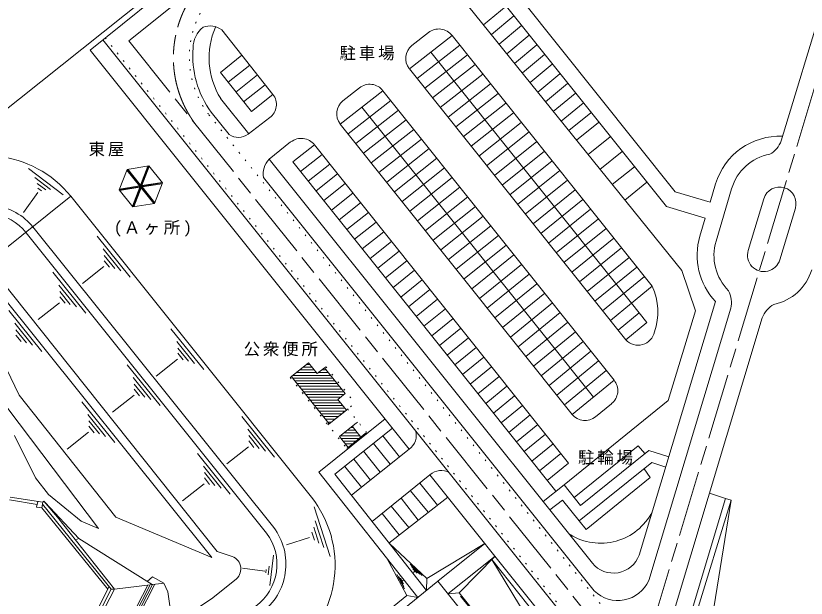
# Model space of a CAD drawing. Units: millimetres, scale not verified. Extents: x 23166 to 580729, y 12886 to 403886.
# Drawn here: x 115866 to 259751, y 161638 to 267720 of the extents above; entities that cross this region are included whole.
import ezdxf

# ---------------------------------------------------------------- set-up
doc = ezdxf.new("R2010")
doc.units = ezdxf.units.MM
doc.header["$LTSCALE"] = 1000
doc.linetypes.add('CHAIN', pattern=[18.5, 12, -1.5, 3.5, -1.5])
doc.linetypes.add('DOTTED', pattern=[1.75, 0.25, -1.5])
doc.layers.add('_2-7_', color=7, linetype='Continuous')
for name, color, linetype, lineweight in [('建物', 4, 'Continuous', 5), ('法', 7, 'Continuous', 5), ('法-2', 4, 'Continuous', 5), ('道路', 4, 'Continuous', 5), ('ｸﾞﾗﾝﾄﾞ', 3, 'Continuous', 5)]:
    doc.layers.add(name, color=color, linetype=linetype, lineweight=lineweight)
doc.styles.add('ＭＳ ゴシック', font='')
doc.styles.get('ＭＳ ゴシック').set_extended_font_data('MS Gothic')

msp = doc.modelspace()

# ---------------------------------------------------------------- linework, layer by layer
at = {"layer": '建物', "color": 6, "lineweight": 20}
for p, q in [((136109, 239753), (140060, 240379)), ((138589, 236882), (139923, 240357)), ((140060, 240379), (142577, 237270)), ((136109, 239753), (134676, 236019)), ((136060, 239624), (138403, 236730)), ((136246, 239775), (138589, 236882)), ((138813, 236796), (140147, 240271)), ((134676, 236019), (137193, 232910)), ((138403, 236730), (134726, 236148)), ((138440, 236493), (134763, 235911)), ((138440, 236493), (137106, 233018)), ((138664, 236407), (137330, 232932)), ((138452, 236860), (138353, 236601)), ((138527, 236386), (138353, 236601)), ((138452, 236860), (138726, 236903)), ((138527, 236386), (138801, 236429)), ((138664, 236407), (141007, 233514)), ((138900, 236688), (138726, 236903)), ((138900, 236688), (138801, 236429)), ((138813, 236796), (142490, 237378)), ((138851, 236558), (142528, 237141)), ((138851, 236558), (141194, 233665)), ((142577, 237270), (141144, 233536)), ((137193, 232910), (141144, 233536))]:
    msp.add_line(p, q, dxfattribs=at)
at = {"layer": '建物'}
for p, q in [((140060, 240379), (138627, 236644)), ((136109, 239753), (141144, 233536)), ((136109, 239753), (141144, 233536)), ((134676, 236019), (138627, 236644)), ((138627, 236644), (137193, 232910)), ((138389, 236747), (138382, 236727)), ((138420, 236490), (138433, 236474)), ((138576, 236898), (138597, 236901)), ((138627, 236644), (142577, 237270)), ((138657, 236388), (138677, 236391)), ((138821, 236815), (138834, 236799)), ((138871, 236562), (138864, 236542)), ((167583, 203229), (170182, 203229)), ((168208, 203729), (169782, 203729)), ((168834, 204229), (169382, 204229)), ((171586, 203229), (172384, 203229)), ((166260, 201729), (173584, 201729)), ((166332, 202229), (173184, 202229)), ((166958, 202729), (170582, 202729)), ((170961, 202729), (172784, 202729)), ((166683, 201229), (173983, 201229)), ((167059, 200729), (174383, 200729)), ((167459, 200229), (174783, 200229)), ((167859, 199729), (175183, 199729)), ((168259, 199229), (175583, 199229)), ((168659, 198729), (175566, 198729)), ((169058, 198229), (174941, 198229)), ((169458, 197729), (174580, 197729)), ((169858, 197229), (174980, 197229)), ((170258, 196729), (175379, 196729)), ((170658, 196229), (175779, 196229)), ((171057, 195729), (175817, 195729)), ((171457, 195229), (175192, 195229)), ((171857, 194729), (174567, 194729)), ((172257, 194229), (173941, 194229)), ((172657, 193729), (173316, 193729)), ((175619, 191729), (178097, 191729)), ((176244, 192229), (177697, 192229)), ((176869, 192729), (177297, 192729)), ((174993, 191229), (178497, 191229)), ((175055, 190729), (178371, 190729)), ((175455, 190229), (177746, 190229)), ((175855, 189729), (177121, 189729)), ((176255, 189229), (176495, 189229))]:
    msp.add_line(p, q, dxfattribs=at)
at = {"layer": '建物', "color": 2}
for p, q in [((166044, 201999), (169168, 204497)), ((169168, 204497), (170730, 202544)), ((170730, 202544), (172073, 203618)), ((172073, 203618), (175820, 198932)), ((166044, 201999), (166669, 201218)), ((166669, 201218), (172914, 193407)), ((175820, 198932), (174477, 197858)), ((176038, 195905), (174477, 197858)), ((172914, 193407), (176038, 195905)), ((174787, 191064), (177911, 193562)), ((177130, 192938), (178692, 190985)), ((176349, 189112), (179473, 191610)), ((174787, 191064), (176349, 189112))]:
    msp.add_line(p, q, dxfattribs=at)
at = {"layer": '建物', "color": 7, "linetype": 'DOTTED'}
for p, q in [((172307, 203806), (172073, 203618)), ((172307, 203806), (177616, 197167)), ((166044, 201999), (165810, 201811)), ((165810, 201811), (176114, 188924)), ((172680, 193220), (177616, 197167)), ((176038, 195905), (176304, 196118)), ((179727, 191813), (176292, 196108)), ((177911, 193562), (178165, 193765)), ((179473, 191610), (179727, 191813)), ((176349, 189112), (176114, 188924))]:
    msp.add_line(p, q, dxfattribs=at)
at = {"layer": '法'}
for p, q in [((97968, 237857), (242200, 352702)), ((125882, 234842), (110869, 222842)), ((125882, 234842), (169699, 180027)), ((118938, 229292), (162809, 174519)), ((161508, 173479), (117764, 228206)), ((110535, 222848), (152551, 170144)), ((151561, 169027), (110231, 220632)), ((109409, 213244), (116470, 198596)), ((134055, 176398), (116470, 198596)), ((114399, 196199), (130900, 174351)), ((119465, 183576), (115641, 191268)), ((121801, 180511), (119465, 183576)), ((114825, 180043), (120762, 179114)), ((127788, 175662), (121801, 180511)), ((114746, 179527), (119755, 178712)), ((119860, 179255), (119663, 178243)), ((120762, 179114), (120589, 178068)), ((120704, 178759), (133234, 163299)), ((120762, 179114), (120975, 179298)), ((123453, 176387), (120975, 179298)), ((127310, 172520), (121182, 179054)), ((237962, 152987), (246103, 179489)), ((246103, 179489), (241799, 152910)), ((246103, 179489), (245086, 179814)), ((120589, 178068), (119663, 178243)), ((132601, 163280), (120589, 178068)), ((133826, 163297), (123453, 176387)), ((130900, 174351), (127788, 175662)), ((134055, 176398), (151561, 169027)), ((127310, 172520), (126713, 172273)), ((127310, 172520), (140664, 164119)), ((190695, 165250), (183903, 171603)), ((190695, 165250), (201248, 171583)), ((192717, 164713), (201248, 171583)), ((155279, 169256), (152551, 170144)), ((187027, 162131), (183415, 168909)), ((203102, 169265), (194537, 162446)), ((196586, 162621), (203102, 169265)), ((231252, 121654), (202510, 168661)), ((230528, 133530), (202528, 168680)), ((140765, 165549), (139754, 164692)), ((142834, 164380), (140765, 165549)), ((141189, 164182), (123998, 130948)), ((133826, 163297), (142834, 164380)), ((140312, 164077), (134718, 153208)), ((140751, 164130), (135036, 153055)), ((142834, 164380), (143566, 162783)), ((155741, 164926), (151733, 161718)), ((190695, 165250), (190606, 163116)), ((133826, 163297), (118224, 132855)), ((139874, 164024), (123001, 131155)), ((132852, 163771), (128975, 156186)), ((129459, 155954), (133234, 163299)), ((133234, 163299), (133826, 163297)), ((143566, 162783), (143883, 160250)), ((194537, 162446), (196586, 162621)), ((225961, 125692), (196586, 162621)), ((151733, 161718), (148192, 159363)), ((187027, 162131), (159480, 139829)), ((187027, 162131), (189054, 161782))]:
    msp.add_line(p, q, dxfattribs=at)
for centre, radius, start, end in [((110413, 222350), 19883, 38.91003, 128.74832), ((110612, 222553), 10711, 37.972, 128.62317), ((110533, 222517), 9201, 38.19383, 127.76283), ((153985, 167645), 20006, 308.02596, 38.23599), ((153968, 167858), 11070, 306.59811, 36.99684), ((154007, 167802), 9408, 306.19702, 37.12152), ((154357, 166968), 2467, 304.13324, 68.04147)]:
    msp.add_arc(centre, radius, start, end, dxfattribs=at)
at = {"layer": '法-2'}
for p, q in [((118181, 239877), (124472, 235126)), ((122182, 236104), (119341, 238249)), ((121317, 236005), (119779, 237166)), ((120552, 235831), (119900, 236323)), ((119858, 235532), (117295, 231870)), ((130699, 227572), (136676, 220142)), ((131793, 225255), (135006, 221261)), ((131968, 224080), (133875, 221709)), ((131973, 223116), (132923, 221935)), ((127997, 218968), (131918, 222038)), ((122615, 220994), (128592, 213565)), ((123709, 218678), (126922, 214684)), ((123884, 217503), (125791, 215132)), ((123890, 216539), (124840, 215358)), ((119913, 212391), (123834, 215461)), ((114623, 214032), (120600, 206603)), ((115716, 211716), (118930, 207721)), ((115891, 210541), (117799, 208170)), ((144102, 210700), (150079, 203270)), ((115897, 209576), (116847, 208396)), ((145195, 208383), (148409, 204389)), ((145370, 207208), (147278, 204837)), ((145376, 206244), (146326, 205063)), ((141400, 202096), (145320, 205166)), ((136164, 204140), (142141, 196711)), ((137258, 201824), (140471, 197830)), ((137433, 200649), (139340, 198278)), ((133462, 195537), (137383, 198607)), ((137439, 199685), (138389, 198504)), ((127909, 197411), (133886, 189982)), ((129003, 195095), (132216, 191101)), ((156992, 194737), (162969, 187308)), ((129178, 193920), (131085, 191549)), ((129184, 192956), (130134, 191775)), ((125207, 188808), (129128, 191878)), ((158086, 192421), (161299, 188427)), ((158261, 191246), (160168, 188875)), ((158267, 190282), (159217, 189101)), ((154290, 186134), (158211, 189204)), ((148928, 188000), (154905, 180571)), ((150021, 185684), (153235, 181689)), ((150196, 184509), (152104, 182138)), ((150202, 183544), (151152, 182363)), ((146226, 179396), (150146, 182466)), ((170156, 178293), (173117, 169229)), ((170359, 175739), (171951, 170866)), ((170107, 174579), (171052, 171686)), ((165170, 171385), (169338, 172686)), ((169771, 173674), (170242, 172234)), ((162761, 169488), (162082, 163981)), ((157148, 167099), (161212, 166578)), ((162010, 167480), (161817, 165920)), ((187640, 167841), (189835, 165797)), ((187907, 167388), (189398, 165999)), ((188134, 166971), (188961, 166201)), ((161428, 166849), (161353, 166240)), ((185201, 165971), (186606, 163320)), ((185570, 165595), (186524, 163795)), ((188480, 166542), (188280, 166328)), ((185913, 165268), (186442, 164269)), ((186237, 164823), (186496, 164960)), ((198688, 159671), (196807, 162008))]:
    msp.add_line(p, q, dxfattribs=at)
at = {"layer": '道路', "color": 3}
for p, q in [((183676, 301165), (235928, 235668)), ((234296, 232981), (181342, 299311)), ((169168, 293468), (129383, 261457)), ((269335, 291828), (255211, 244951)), ((157033, 260534), (153362, 265184)), ((131723, 263336), (226180, 145208)), ((195275, 264125), (187510, 258045)), ((190991, 264661), (187979, 262289)), ((129383, 261457), (187478, 188804)), ((182707, 254062), (174942, 247983)), ((178423, 254599), (175411, 252227)), ((153159, 252652), (158281, 246248)), ((151452, 250152), (154693, 246098)), ((162126, 249173), (158171, 246161)), ((162002, 241593), (165847, 244737)), ((170229, 244199), (166307, 241129)), ((162002, 241593), (220823, 168031)), ((166307, 241129), (214169, 181119)), ((160967, 238252), (221165, 162968)), ((243243, 237108), (242254, 233778)), ((246178, 236224), (243348, 226691)), ((242254, 233778), (235928, 235668)), ((252033, 234402), (249197, 224987)), ((241389, 230862), (234296, 232981)), ((257778, 232671), (254942, 223256)), ((241389, 230862), (240413, 227574)), ((227957, 215370), (231725, 218449)), ((227957, 215370), (230766, 211851)), ((243258, 215676), (229335, 169462)), ((246018, 214438), (231089, 164887)), ((226911, 208691), (230766, 211851)), ((251763, 212707), (233918, 153476)), ((224765, 201359), (217158, 195103)), ((224313, 197065), (221382, 194697)), ((171000, 184602), (183097, 194284)), ((184429, 192617), (173950, 184203)), ((231115, 188555), (218692, 178497)), ((231115, 188555), (234730, 187370)), ((218449, 175731), (231677, 186345)), ((231677, 186345), (234174, 185526)), ((189054, 161782), (171000, 184602)), ((190656, 163052), (173950, 184203)), ((191251, 184086), (223841, 143329)), ((211885, 179262), (215666, 182317)), ((215666, 182317), (218692, 178497)), ((242137, 180757), (245086, 179814)), ((215379, 179523), (213090, 177738)), ((215379, 179523), (218449, 175731)), ((245086, 179814), (237018, 152987))]:
    msp.add_line(p, q, dxfattribs=at)
at = {"layer": '道路', "linetype": 'CHAIN'}
for p, q in [((136421, 263165), (171035, 291119)), ((272174, 290852), (228988, 147515)), ((136421, 263165), (239644, 134074))]:
    msp.add_line(p, q, dxfattribs=at)
at = {"layer": '道路', "color": 7}
for p, q in [((195356, 273113), (237093, 221298)), ((205140, 269477), (201034, 266062)), ((206538, 267712), (202443, 264312)), ((207936, 265948), (203853, 262561)), ((231725, 218449), (195275, 264125)), ((209335, 264183), (205262, 260810)), ((188917, 256283), (196677, 262368)), ((210733, 262418), (206671, 259060)), ((157033, 260534), (153115, 257366)), ((162682, 253381), (157033, 260534)), ((190324, 254520), (198079, 260611)), ((191436, 261119), (227957, 215370)), ((212131, 260653), (208081, 257309)), ((158446, 258746), (154523, 255602)), ((187508, 258048), (226911, 208691)), ((191732, 252757), (199481, 258854)), ((213529, 258888), (209490, 255559)), ((153115, 257366), (158749, 250312)), ((159858, 256958), (155932, 253839)), ((193139, 250995), (200883, 257098)), ((214927, 257124), (210900, 253809)), ((161270, 255169), (157340, 252075)), ((194546, 249232), (202285, 255341)), ((216325, 255359), (212309, 252058)), ((162682, 253381), (158749, 250312)), ((224765, 201359), (182707, 254062)), ((195953, 247469), (203687, 253584)), ((217723, 253594), (213719, 250308)), ((176350, 246220), (184109, 252305)), ((197360, 245707), (205088, 251827)), ((219121, 251829), (215128, 248557)), ((177757, 244457), (185511, 250549)), ((178868, 251056), (221008, 198269)), ((198767, 243944), (206490, 250071)), ((220519, 250064), (216538, 246806)), ((174940, 247985), (217158, 195103)), ((179164, 242695), (186913, 248792)), ((200175, 242181), (207892, 248314)), ((221918, 248300), (217947, 245056)), ((180571, 240932), (188315, 247035)), ((201582, 240419), (209294, 246557)), ((181978, 239169), (189717, 245278)), ((202989, 238656), (210696, 244800)), ((224083, 245667), (220058, 242434)), ((216493, 186226), (170229, 244199)), ((183385, 237407), (191119, 243522)), ((167711, 239369), (171631, 242443)), ((184793, 235644), (192521, 241765)), ((204396, 236893), (212098, 243044)), ((226242, 242986), (222199, 239746)), ((169115, 237608), (173033, 240686)), ((205803, 235131), (213500, 241287)), ((170519, 235848), (174435, 238929)), ((186200, 233881), (193923, 240008)), ((207211, 233368), (214902, 239530)), ((228471, 240217), (224454, 236989)), ((187607, 232119), (195325, 238251)), ((208618, 231605), (216304, 237773)), ((171923, 234088), (175837, 237172)), ((189014, 230356), (196727, 236495)), ((210025, 229843), (217706, 236017)), ((230744, 237391), (226755, 234132)), ((173327, 232327), (177239, 235416)), ((190421, 228593), (198129, 234738)), ((174731, 230567), (178641, 233659)), ((211432, 228080), (219108, 234260)), ((176135, 228807), (180043, 231902)), ((191829, 226831), (199531, 232981)), ((212839, 226317), (220510, 232503)), ((193236, 225068), (200932, 231224)), ((214247, 224555), (221912, 230746)), ((177538, 227047), (181444, 230145)), ((194643, 223305), (202334, 229468)), ((215654, 222792), (223314, 228990)), ((178942, 225286), (182846, 228389)), ((196050, 221543), (203736, 227711)), ((180346, 223526), (184248, 226632)), ((197457, 219780), (205138, 225954)), ((217061, 221029), (224716, 227233)), ((181750, 221766), (185650, 224875)), ((218468, 219267), (226117, 225476)), ((183154, 220006), (187052, 223118)), ((198865, 218017), (206540, 224197)), ((219875, 217504), (227519, 223719)), ((200272, 216255), (207942, 222440)), ((221283, 215741), (228921, 221963)), ((184558, 218245), (188454, 221362)), ((201679, 214492), (209344, 220684)), ((222690, 213979), (230323, 220206)), ((239578, 213963), (237093, 221298)), ((185962, 216485), (189856, 219605)), ((203086, 212729), (210746, 218927)), ((187366, 214725), (191258, 217848)), ((188770, 212964), (192660, 216091)), ((204493, 210967), (212148, 217170)), ((205901, 209204), (213550, 215413)), ((224097, 212216), (227957, 215370)), ((190174, 211204), (194062, 214335)), ((207308, 207441), (214952, 213657)), ((225504, 210453), (229362, 213611)), ((234650, 197658), (239578, 213963)), ((191578, 209444), (195464, 212578)), ((208715, 205679), (216354, 211900)), ((192982, 207684), (196866, 210821)), ((210122, 203916), (217756, 210143)), ((194386, 205923), (198268, 209064)), ((195790, 204163), (199670, 207308)), ((211529, 202153), (219158, 208386)), ((212937, 200391), (220560, 206630)), ((197194, 202403), (201072, 205551)), ((214344, 198628), (221962, 204873)), ((198598, 200643), (202474, 203794)), ((215751, 196865), (223363, 203116)), ((200002, 198882), (203875, 202037)), ((201405, 197122), (205277, 200281)), ((202809, 195362), (206679, 198524)), ((215666, 182317), (234650, 197658)), ((204211, 193605), (208081, 196767)), ((205613, 191848), (209483, 195010)), ((207015, 190091), (210885, 193254)), ((208417, 188335), (212287, 191497)), ((182671, 191206), (185708, 187390)), ((176955, 180398), (187478, 188804)), ((180976, 189844), (184009, 186033)), ((209819, 186578), (213689, 189740)), ((217498, 180005), (229142, 189376)), ((229142, 189376), (230392, 187970)), ((179175, 188399), (182205, 184592)), ((211221, 184821), (215091, 187983)), ((175750, 185648), (178772, 181850)), ((177394, 186968), (180420, 183166)), ((212623, 183064), (216493, 186226)), ((230259, 185207), (231328, 183638)), ((180752, 175592), (191251, 184085)), ((231328, 183638), (219706, 174178)), ((189407, 182594), (192637, 178592)), ((183746, 171678), (194491, 180033)), ((187715, 181224), (190955, 177284)), ((186011, 179846), (189141, 175873)), ((182544, 177041), (185642, 173152)), ((187406, 174524), (184228, 178403)), ((219706, 174178), (218449, 175731))]:
    msp.add_line(p, q, dxfattribs=at)
at = {"layer": '道路', "color": 7, "linetype": 'DOTTED'}
for p, q in [((132159, 263691), (227661, 144255)), ((151032, 249696), (237277, 141838))]:
    msp.add_line(p, q, dxfattribs=at)
at = {"layer": '道路', "linetype": 'CHAIN'}
msp.add_arc((164782, 260075), 20227, 130.00984, 217.28363, dxfattribs=at)
at = {"layer": '道路', "color": 7, "linetype": 'DOTTED'}
msp.add_arc((164639, 260197), 17188, 152.32253, 217.65778, dxfattribs=at)
at = {"layer": '道路', "color": 3}
for centre, radius, start, end in [((153092, 261810), 4964, 129.34796, 179.40364), ((151202, 262100), 3765, 54.99396, 109.51886), ((164986, 260035), 13941, 156.24048, 211.97456), ((192871, 262305), 3015, 37.11896, 128.59088), ((189850, 259945), 2999, 128.60132, 217.99545), ((165505, 260468), 17433, 175.41658, 216.28159), ((180303, 252243), 3015, 37.11896, 128.59088), ((160334, 251550), 2977, 307.01619, 37.94138), ((177282, 249883), 2999, 128.60132, 217.99545), ((156389, 248570), 2997, 235.54935, 306.50348), ((167825, 242380), 3015, 37.11896, 128.59088), ((254910, 233601), 12183, 87.41861, 163.26604), ((250804, 246598), 4705, 299.41936, 339.5032), ((254922, 233590), 9132, 101.34923, 163.23318), ((164653, 238941), 3750, 134.98355, 190.58936), ((254906, 233536), 3000, 343.23338, 163.23318), ((252053, 224068), 12156, 163.23323, 223.65807), ((252053, 224068), 9091, 163.23314, 225.00569), ((252069, 224122), 3000, 163.23222, 343.23434), ((252053, 224068), 9091, 281.46059, 343.23314), ((221692, 213800), 11058, 340.698, 24.8629), ((241434, 215499), 4705, 346.9585, 27.04694), ((256171, 211059), 4705, 119.41936, 159.5078), ((229146, 210761), 3046, 222.81548, 348.32614), ((222437, 199445), 3014, 308.24019, 39.43576), ((219486, 197017), 3014, 219.43604, 309.24916), ((222325, 182231), 10579, 238.29764, 332.54092), ((224669, 171184), 4973, 219.33894, 339.74342), ((225462, 167371), 6152, 225.69963, 336.1857)]:
    msp.add_arc(centre, radius, start, end, dxfattribs=at)
at = {"layer": '道路', "color": 7}
for centre, start, end in [((185780, 191258), 304.68956, 18.13312), ((193295, 181909), 59.45801, 132.90157)]:
    msp.add_arc(centre, 2984, start, end, dxfattribs=at)
at = {"layer": 'ｸﾞﾗﾝﾄﾞ', "color": 2}
for p, q in [((161658, 139697), (192717, 164713)), ((192717, 164713), (223757, 126040))]:
    msp.add_line(p, q, dxfattribs=at)

# ---------------------------------------------------------------- texts
at = {"layer": '_2-7_', "char_height": 2199, "attachment_point": 7, "style": 'ＭＳ ゴシック'}
for s, insert in [('\\T1.17;駐車場', (174801, 259569)), ('\\T1.17;東屋', (129105, 242109)), ('\\T1.21;(Ａヶ所)', (133715, 227471)), ('\\T1.17;公衆便所', (157342, 205688)), ('\\T1.17;駐輪場', (218213, 185928))]:
    msp.add_mtext(s, dxfattribs=dict(at, insert=insert))

doc.saveas('drawing.dxf')
